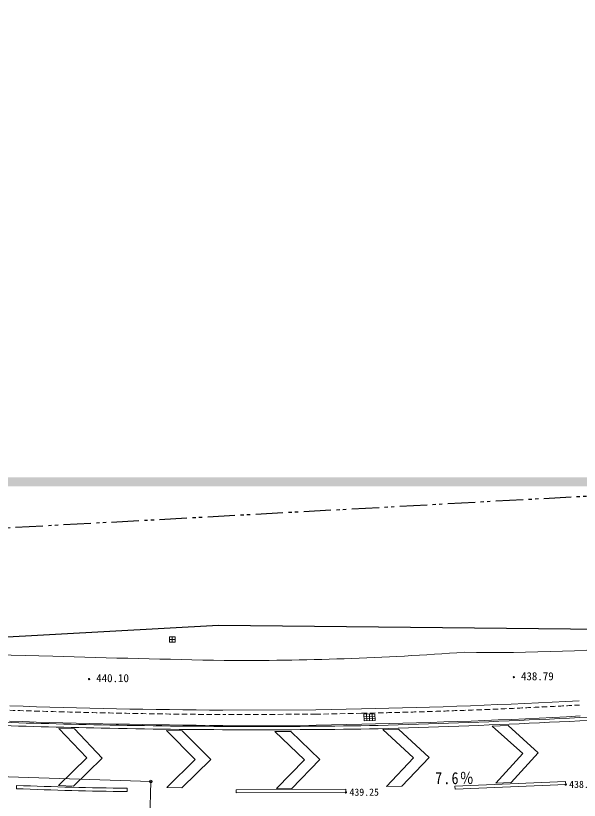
# Model space of a CAD drawing. Units: millimetres at full size; details may follow other scales. Extents: x -95576 to 124839, y -71355 to 87778.
# Drawn here: x -7365 to 18419, y 51867 to 87778 of the extents above; entities that cross this region are included whole.
import ezdxf
from ezdxf.enums import TextEntityAlignment as Align

# ---------------------------------------------------------------- set-up
doc = ezdxf.new("R2010")
doc.units = ezdxf.units.MM
doc.header["$LTSCALE"] = 250
doc.header["$PDMODE"] = 32
doc.header["$PDSIZE"] = 125
doc.linetypes.add('DOUBLE_CHAIN1', pattern=[8.8, 5, -1, 0.6, -0.6, 0.6, -1])
doc.linetypes.add('USER3', pattern=[1.5, 1, -0.5])
for name, color, linetype, lineweight in [('0-4_太線', 7, 'Continuous', 13), ('0-5_極太線', 7, 'Continuous', 13), ('0-6_0-6___', 7, 'Continuous', 13), ('0-C_S-BGD-HTXT', 5, 'Continuous', 13), ('6-D_文字', 7, 'Continuous', 9), ('6-E_寸法', 4, 'Continuous', 9), ('E-3', 3, 'Continuous', 25), ('E-A', 3, 'DOUBLE_CHAIN1', 25)]:
    doc.layers.add(name, color=color, linetype=linetype, lineweight=lineweight)
doc.layers.add('F-D_F-Dﾚｲﾔ', color=150, linetype='Continuous')
doc.styles.add('ＭＳ ゴシック', font='')
doc.styles.get('ＭＳ ゴシック').set_extended_font_data('MS Gothic')

msp = doc.modelspace()

# ---------------------------------------------------------------- linework, layer by layer
at = {"layer": '0-4_太線'}
for p, q in [((9073, 55722.2), (8564.9, 55704)), ((8688.2, 55811.6), (8699.3, 55502.6)), ((8815.3, 55816.1), (8826.3, 55507.1)), ((8942.3, 55820.7), (8953.4, 55511.7)), ((9076.7, 55619.2), (8568.6, 55601)), ((-7332.5, 52397.5), (-7326.7, 52547.4)), ((17792.8, 52734.7), (12730.3, 52519.3)), ((12730.3, 52519.3), (12736.7, 52369.4)), ((17799.1, 52584.8), (12736.7, 52369.4)), ((17799.1, 52584.8), (17792.8, 52734.7)), ((-2273.3, 52265.8), (-2271.3, 52415.8)), ((7738.8, 52378.4), (2715.7, 52352.1)), ((2715.7, 52352.1), (2716.5, 52202.1)), ((7739.6, 52228.4), (2716.5, 52202.1)), ((7739.6, 52228.4), (7738.8, 52378.4))]:
    msp.add_line(p, q, dxfattribs=at)
for points in [[(8457.2, 56051.2), (6370.1, 56008.2), (2112.2, 55991.8)], [(8471.4, 55351.4), (6378.6, 55308.3), (2111.2, 55291.8)]]:
    msp.add_lwpolyline(points, dxfattribs=at)
at = {"layer": '0-4_太線', "linetype": 'USER3'}
msp.add_lwpolyline([(8461.3, 55851.3), (6372.5, 55808.3), (2111.9, 55791.8)], dxfattribs=at)
at = {"layer": '0-4_太線'}
msp.add_lwpolyline([(9080.4, 55516.2), (8572.3, 55498), (8561.2, 55807), (9069.3, 55825.2)], close=True, dxfattribs=at)
for centre, radius, start, end in [((14520.5, 144197.1), 85562.7, 269.08905, 275.09604), ((-1121, 286078.9), 227665.6, 266.30961, 268.85446), ((2902.8, 197390.5), 139123.9, 269.69787, 274.22813), ((18794.2, 905267.7), 847162.3, 268.34502, 268.87554), ((2756.9, 339472.6), 283478.7, 271.15221, 273.16703), ((4447.5, 411625.2), 355641, 268.05363, 269.62375), ((2753.6, 376872.7), 321612.3, 266.93504, 268.89528), ((2756.9, 339472.6), 284178.7, 271.15224, 273.16703), ((-2295, 465944.4), 410814.2, 271.60489, 273.66385), ((-2295, 465944.4), 410964.2, 271.60477, 273.66383), ((2753.6, 376872.7), 321762.3, 266.93498, 268.89525), ((4447.5, 411625.2), 356341, 268.05389, 269.62434), ((3635.6, 387375.7), 332131.1, 268.77808, 270.96179), ((3635.6, 387375.7), 332281.1, 268.77811, 270.96194), ((197.9, 244388.9), 191989, 267.75385, 269.26308), ((197.9, 244388.9), 192139, 267.75385, 269.26308)]:
    msp.add_arc(centre, radius, start, end, dxfattribs=at)
at = {"layer": '0-4_太線', "linetype": 'USER3'}
for centre, radius, start, end in [((2756.9, 339472.6), 283678.7, 271.15222, 273.16703), ((4447.5, 411625.2), 355841, 268.0537, 269.62392)]:
    msp.add_arc(centre, radius, start, end, dxfattribs=at)
at = {"layer": '0-5_極太線'}
for p, q in [((-5393, 55158.6), (-4681.8, 55137)), ((-470.4, 55057), (251.2, 55043.2)), ((4494.3, 55023.5), (5217.8, 55020.2)), ((9429.4, 55101.8), (10151.9, 55115.8)), ((15157.1, 55284.5), (14436.7, 55260.2)), ((-5408.9, 52540.1), (-4720.3, 52515.6)), ((-457.7, 52445.8), (241.9, 52434.3)), ((9591.8, 52492.4), (10294.7, 52508.2)), ((15300.6, 52683.5), (14601.4, 52659.1)), ((4563.3, 52400.3), (5256, 52394.8))]:
    msp.add_line(p, q, dxfattribs=at)
for points in [[(-5408.9, 52540.1), (-4112.1, 53814.3), (-5393, 55158.6)], [(-4720.3, 52515.6), (-3410.5, 53802.7), (-4681.8, 55137)], [(-457.7, 52445.8), (850.3, 53738.9), (-470.4, 55057)], [(241.9, 52434.3), (1559.8, 53737.3), (251.2, 55043.2)], [(4563.3, 52400.3), (5847, 53718.2), (4494.3, 55023.5)], [(5256, 52394.8), (6555.7, 53729.2), (5217.8, 55020.2)], [(9591.8, 52492.4), (10834, 53807.1), (9429.4, 55101.8)], [(10294.7, 52508.2), (11545.1, 53831.6), (10151.9, 55115.8)], [(14436.7, 55260.2), (15830.3, 54005.7), (14601.4, 52659.1)], [(15157.1, 55284.5), (16538.9, 54040.5), (15300.6, 52683.5)]]:
    msp.add_lwpolyline(points, dxfattribs=at)
at = {"layer": '0-6_0-6___'}
for centre, start, end in [((15425.8, 57502.6), 360, 180), ((15425.8, 57502.6), 180, 360), ((-4007.3, 57415.1), 0, 180), ((-4007.3, 57415.1), 179.99898, 0.00102), ((17799.1, 52584.8), 0, 180), ((17799.1, 52584.8), 180, 0), ((7739.6, 52228.4), 0, 180), ((7739.6, 52228.4), 180, 0)]:
    msp.add_arc(centre, 30, start, end, dxfattribs=at)
at = {"layer": '0-C_S-BGD-HTXT'}
for p, q in [((-201.2, 59102.7), (-201.2, 59352.7)), ((-326.2, 59227.7), (-76.2, 59227.7))]:
    msp.add_line(p, q, dxfattribs=at)
msp.add_lwpolyline([(-326.2, 59102.7), (-76.2, 59102.7), (-76.2, 59352.7), (-326.2, 59352.7)], close=True, dxfattribs=at)
at = {"layer": '6-E_寸法'}
for p, q in [((-31163.5, 53723.3), (-1180.1, 52727.1)), ((-1180.1, 52727.1), (-1270.5, 50005.3))]:
    msp.add_line(p, q, dxfattribs=at)
at = {"layer": '6-E_寸法', "color": 2}
msp.add_point((-1180.1, 52727.1), dxfattribs=at)
at = {"layer": 'E-3'}
msp.add_lwpolyline([(20942.9, 59663.4), (1910.9, 59866.4), (-13292.3, 59024.7), (-22714.4, 59193.9), (-31843.6, 60453.9), (-33117.5, 64753.9), (-26236.7, 87778)], dxfattribs=at)
at = {"layer": 'E-A'}
msp.add_line((-44713.5, 62318.9), (52715.7, 67654.6), dxfattribs=at)
at = {"layer": 'F-D_F-Dﾚｲﾔ'}
msp.add_solid([(-95576.2, 66242.6), (-95576.2, 66642.6), (99205.9, 66242.6), (99205.9, 66642.6)], dxfattribs=at)

# ---------------------------------------------------------------- texts
at = {"layer": '0-6_0-6___', "style": 'ＭＳ ゴシック'}
for s, height, p in [('440.10', 366.6, (-3682.3, 57165.1)), ('438.79', 366.6, (15750.8, 57252.6)), ('438.49', 329.9, (17954.4, 52334.8)), ('439.25', 329.9, (7904.2, 51976.4))]:
    msp.add_text(s, height=height, dxfattribs=at).set_placement(p, align=Align.BOTTOM_LEFT)
at = {"layer": '6-D_文字', "insert": (11824, 52598.5), "char_height": 549.9, "attachment_point": 7, "style": 'ＭＳ ゴシック'}
msp.add_mtext('\\T1.18;\\W0.85;7.6％', dxfattribs=at)

doc.saveas('drawing.dxf')
